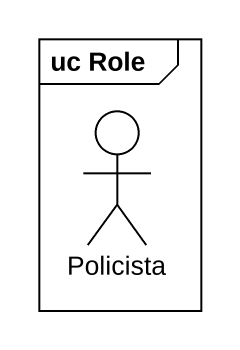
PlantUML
@startuml
mainframe uc Role
actor Policista
@enduml
